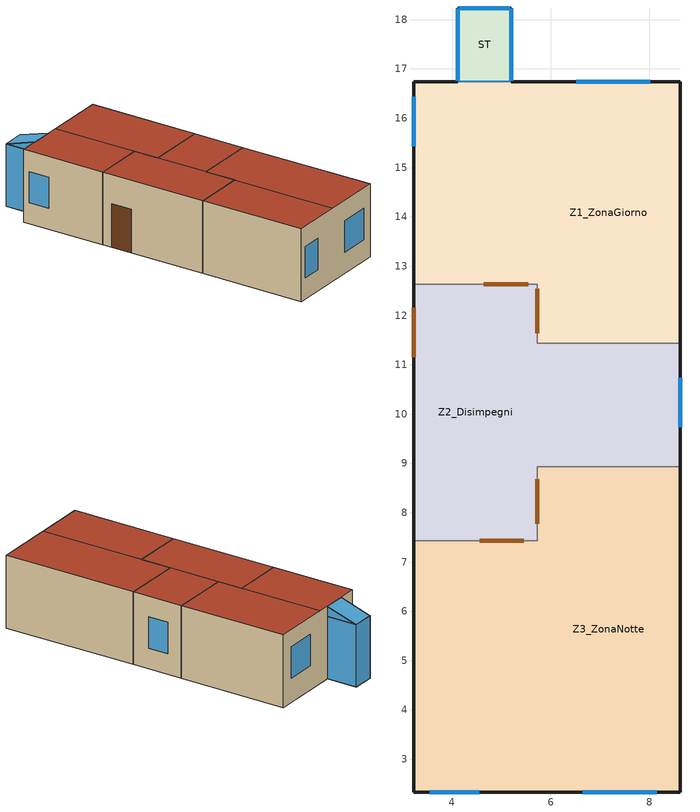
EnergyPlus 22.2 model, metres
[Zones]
Z3_ZonaNotte
 floor ground (Exterior Floor): 3.22,2.34 3.22,7.44 5.72,7.44 5.72,2.34 z0; 5.72,2.34 5.72,8.94 8.62,8.94 8.62,2.34 z0
 wall outside (Exterior Wall): 3.22,7.44 3.22,2.34 8.62,2.34 8.62,8.94 z0:3.48
 wall to Z2_Disimpegni (Interior Wall): 8.62,8.94 5.72,8.94 5.72,7.44 3.22,7.44 z0:3.48
 window (Exterior Window): 6.64,2.34 8.14,2.34 / 3.55,2.34 4.55,2.34 z1:2.5
 door inside (Interior Door): 5.45,7.44 4.55,7.44 / 5.72,8.68 5.72,7.78 z0:2.1
 roof outside (Exterior Roof): 8.62,2.34 8.62,8.94 5.72,8.94 5.72,2.34 z3.48; 5.72,2.34 5.72,7.44 3.22,7.44 3.22,2.34 z3.48
Z2_Disimpegni
 floor ground (Exterior Floor): 5.72,8.94 5.72,11.44 8.62,11.44 8.62,8.94 z0; 3.22,7.44 3.22,12.64 5.72,12.64 5.72,7.44 z0
 wall outside (Exterior Wall): 3.22,12.64 3.22,7.44 / 8.62,8.94 8.62,11.44 z0:3.48
 wall to Z1_ZonaGiorno (Interior Wall_REVERSE): 8.62,11.44 5.72,11.44 5.72,12.64 3.22,12.64 z0:3.48
 window (Exterior Window): 8.62,9.74 8.62,10.74 z1:2.5
 door (Exterior Door): 3.22,12.15 3.22,11.15 z0:2.1
 door inside (Interior Door): 5.54,12.64 4.64,12.64 / 5.72,11.64 5.72,12.54 z0:2.1
 roof outside (Exterior Roof): 5.72,7.44 5.72,12.64 3.22,12.64 3.22,7.44 z3.48; 8.62,8.94 8.62,11.44 5.72,11.44 5.72,8.94 z3.48
Z1_ZonaGiorno
 floor ground (Exterior Floor): 5.72,11.44 5.72,16.74 8.62,16.74 8.62,11.44 z0; 3.22,12.64 3.22,16.74 5.72,16.74 5.72,12.64 z0
 wall outside (Exterior Wall): 8.62,11.44 8.62,16.74 5.19,16.74 / 4.11,16.74 3.22,16.74 3.22,12.64 z0:3.48
 wall to ST (TS_3_IN_XLAM20cm): 5.19,16.74 4.11,16.74 z0:3.48
 window (Exterior Window): 3.22,16.44 3.22,15.44 z1:2.5
 window (3xGLASS_U1.0_AIR): 8.01,16.74 6.51,16.74 z1.17:2.67
 roof outside (Exterior Roof): 5.72,12.64 5.72,16.74 3.22,16.74 3.22,12.64 z3.48; 8.62,11.44 8.62,16.74 5.72,16.74 5.72,11.44 z3.48
ST
 floor ground (Exterior Floor): 4.11,16.74 4.11,18.24 5.19,18.24 5.19,16.74 z0
 wall outside (TELAIO_metallico): 5.19,16.74 5.19,18.24 4.11,18.24 4.11,16.74 z0:3; 4.11,18.24,3 4.11,16.74,3 4.11,16.74,3.48; 5.19,16.74,3.48 5.19,16.74,3 5.19,18.24,3
 window (3xGLASS_U1.0_AIR): 5.17,18.24 4.13,18.24 / 5.19,16.76 5.19,18.22 / 4.11,18.22 4.11,16.76 z0.02:2.98; 5.19,16.76,3.45 5.19,16.76,3.02 5.19,18.11,3.02; 4.11,18.11,3.02 4.11,16.76,3.02 4.11,16.76,3.45
 roof outside (TELAIO_metallico): 5.19,16.74,3.48 5.19,18.24,3 4.11,18.24,3 4.11,16.74,3.48
 skylight (3xGLASS_U1.0_AIR): 5.17,16.76,3.47 5.17,18.22,3.01 4.13,18.22,3.01 4.13,16.76,3.47
[Building]
ELONGATED: North Axis {deg}=90; Terrain=City; Loads Convergence Tolerance Value {W}=0.04; Temperature Convergence Tolerance Value {deltaC}=0.4; Solar Distribution=FullInteriorAndExterior; Maximum Number of Warmup Days=25
[Site:Location]
PALERMO: Latitude {deg}=38.18; Longitude {deg}=13.1; Time Zone {hr}=1; Elevation {m}=36
[Site:GroundTemperature:BuildingSurface]
18, 18, 18, 18, 18, 18, 18, 18, 18, 18, 18, 18
[Material]
Name | Roughness | Thickness {m} | Conductivity {W/m-K} | Density {kg/m3} | Specific Heat {J/kg-K} | Thermal Absorptance | Solar Absorptance | Visible Absorptance
F08 Metal surface | Smooth | 0.03 | 0.05 | 3000 | 500
G05 25mm wood | MediumSmooth | 0.0254 | 0.15 | 608 | 1630
2_Pignatta | MediumRough | 0.16 | 0.5 | 800 | 1260
3_CLSalleg | VeryRough | 0.1 | 1.8 | 2400 | 653
5_Magrone | Rough | 0.4 | 2 | 2000 | 800 | 0.8 | 0.7 | 0.7
9_LaterizioBASE | Rough | 0.38 | 0.36 | 1200 | 837
TS3_XLAM10cm | MediumSmooth | 0.1 | 0.22 | 500 | 1600
Isolamento | MediumSmooth | 0.014 | 0.06 | 20 | 1110
EW_IntonacoOUT; IW_IntonacoOUT | Rough | 0.015 | 0.9 | 1830 | 840 | 0.9 | 0.5 | 0.5
EW_IntonacoIN; IW_IntonacoIN | Rough | 0.015 | 0.7 | 1500 | 840 | 0.9 | 0.4 | 0.4
IW_Hollowbrick_120 | Rough | 0.12 | 0.378 | 1105 | 950 | 0.9 | 0.7 | 0.7
CA_4cm | Rough | 0.04 | 2.3 | 2400 | 916
Pavimentaz magr | Rough | 0.02 | 1.3 | 2250 | 840 | 0.4 | 0.4 | 0.4
[WindowMaterial:Glazing] Optical Data Type=SpectralAverage; Infrared Transmittance at Normal Incidence=0; Front Side Infrared Hemispherical Emissivity=0.84
Name | Thickness {m} | Solar Transmittance at Normal Incidence | Front Side Solar Reflectance at Normal Incidence | Back Side Solar Reflectance at Normal Incidence | Visible Transmittance at Normal Incidence | Front Side Visible Reflectance at Normal Incidence | Back Side Visible Reflectance at Normal Incidence | Back Side Infrared Hemispherical Emissivity | Conductivity {W/m-K}
Clear 3mm | 0.003 | 0.837 | 0.075 | 0.075 | 0.898 | 0.081 | 0.081 | 0.84 | 0.9
LoE CLEAR 4mm | 0.004 | 0.62 | 0.18 | 0.22 | 0.85 | 0.056 | 0.079 | 0.1 | 0.95
[WindowMaterial:Gas]
Air 9mm: Gas Type=Air; Thickness {m}=0.0087
[WindowMaterial:Shade]
HIGH REFLECT- LOW TRANS SHADE-Giacomo: Solar Transmittance=0.05; Solar Reflectance=0.9; Visible Transmittance=0.05; Visible Reflectance=0.9; Infrared Hemispherical Emissivity=0.9; Infrared Transmittance=0; Thickness {m}=0.09; Conductivity {W/m-K}=0.001; Shade to Glass Distance {m}=0.05; Top Opening Multiplier=0.5; Bottom Opening Multiplier=0.5; Left-Side Opening Multiplier=0.5; Right-Side Opening Multiplier=0.5
[Construction]
Exterior Floor: Isolamento, 5_Magrone, Pavimentaz magr
Exterior Wall: EW_IntonacoOUT, 9_LaterizioBASE, EW_IntonacoIN
Interior Wall: IW_IntonacoOUT, IW_Hollowbrick_120, IW_IntonacoIN
Interior Wall_REVERSE: IW_IntonacoIN, IW_Hollowbrick_120, IW_IntonacoOUT
Exterior Roof: EW_IntonacoOUT, 3_CLSalleg, CA_4cm, 2_Pignatta, EW_IntonacoIN
Exterior Window: Clear 3mm
Exterior Door; Interior Door: G05 25mm wood
TS_3_IN_XLAM20cm: IW_IntonacoOUT, TS3_XLAM10cm, IW_IntonacoIN
3xGLASS_U1.0_AIR: LoE CLEAR 4mm, Air 9mm, LoE CLEAR 4mm, Air 9mm, LoE CLEAR 4mm
TELAIO_metallico: F08 Metal surface
[Zone] Multiplier=1
Z3_ZonaNotte; Z2_Disimpegni; Z1_ZonaGiorno; ST
[WindowShadingControl] Shading Type=ExteriorShade; Schedule=Always On_Schedule; Shading Control Is Scheduled=No; Glare Control Is Active=No; Shading Device Material=HIGH REFLECT- LOW TRANS SHADE-Giacomo; Multiple Surface Control Type=Sequential
Name | Zone | Shading Control Type | Setpoint {W/m2, W or deg C} | Fenestration Surface 1 | Fenestration Surface 2 | Fenestration Surface 3 | Fenestration Surface 4 | Fenestration Surface 5 | Fenestration Surface 6
Shading-Z2_Disimpegni | Z2_Disimpegni | OnNightAndOnDayIfCoolingAndHighSolarOnWindow | 100 | Z2_Wind_E
Shading-Z3_ZonaNotte | Z3_ZonaNotte | OnNightAndOnDayIfCoolingAndHighSolarOnWindow | 100 | Z3_Wind_SE | Z3_Wind_SW
Shading-Z1_ZonaGiorno | Z1_ZonaGiorno | OnNightAndOnDayIfCoolingAndHighSolarOnWindow | 100 | Z1_Wind_W | Z1_Wind_N
Shading Trombe-ST | ST | OnIfHighZoneAirTemperature | 25 | ST_Wind_N | ST_Wind_Roof | ST_WindTr_E | ST_Wind_E | ST_WIndTr_W | ST_Wind_W
[InternalMass] Construction=Interior Wall
Name | Zone or ZoneList | Surface Area {m2}
Z1_InWall_Sogg-Cucina | Z1_ZonaGiorno | 14.268
Z2_InWall_Bagno-Disimp | Z2_Disimpegni | 8.7
Z3_InWall_Camere | Z3_ZonaNotte | 17.748
[People] Number of People Calculation Method=People; Number of People=4; Fraction Radiant=0.3; Sensible Heat Fraction=autocalculate; Carbon Dioxide Generation Rate {m3/s-W}=3.82e-08; Enable ASHRAE 55 Comfort Warnings=No; Mean Radiant Temperature Calculation Type=ZoneAveraged; Work Efficiency Schedule=WorkEfficiency_schedule; Clothing Insulation Calculation Method=ClothingInsulationSchedule; Clothing Insulation Schedule=Clothing_schedule; Air Velocity Schedule=AirVelocity_schedule; Thermal Comfort Model 1 Type=Fanger; Thermal Comfort Model 2 Type=AdaptiveCEN15251
Name | Zone or ZoneList or Space or SpaceList | Number of People Schedule | Activity Level Schedule
RES_People_Zona Giorno | Z1_ZonaGiorno | RESID_People_ZonGiornO_Schedule | RESID_Activity_ZonGiorno
RES_People_Bedroom | Z3_ZonaNotte | RESID_People_Bedroom_Schedule | RESID_Activity_BedRoom
[Lights] Design Level Calculation Method=LightingLevel; Return Air Fraction=0; Fraction Radiant=0.37; Fraction Visible=0.18; Fraction Replaceable=1; Return Air Fraction Calculated from Plenum Temperature=No
Name | Zone or ZoneList or Space or SpaceList | Schedule | Lighting Level {W}
RES_Lights_ZGiorno | Z1_ZonaGiorno | RESID_LIGHTS_ZonGiorno_Schedule | 205
RES_Lights_Bedrooms | Z3_ZonaNotte | RESID_LIGHTS_Bedroom_Schedule | 130
RES_Lights_Disimp. | Z2_Disimpegni | RESID_LIGHTS_disimp_Schedule | 90
[ElectricEquipment] Design Level Calculation Method=EquipmentLevel; Fraction Latent=0.05; Fraction Radiant=0.3; Fraction Lost=0.65
Name | Zone or ZoneList or Space or SpaceList | Schedule | Design Level {W}
RES_EQUIPM_Giorno | Z1_ZonaGiorno | RESID_EQUIPM_ZonGiorno_Schedule | 3000
RES_EQUIPM_Bedrooms | Z3_ZonaNotte | RESID_EQUIPM_Bedroom_Schedule | 500
[ZoneVentilation:WindandStackOpenArea] Opening Area {m2}=3.75; Opening Area Fraction Schedule=VENTILATION_windows_Schedule; Opening Effectiveness=autocalculate; Discharge Coefficient for Opening=autocalculate; Minimum Indoor Temperature {C}=20; Maximum Indoor Temperature {C}=100; Delta Temperature {deltaC}=-100; Minimum Outdoor Temperature {C}=15; Maximum Outdoor Temperature {C}=30; Maximum Wind Speed {m/s}=40
Name | Zone or Space
Z1_Ventilation | Z1_ZonaGiorno
Z3_Ventilation | Z3_ZonaNotte
[ZoneCrossMixing]
ST con Z1: Zone or Space=Z1_ZonaGiorno; Schedule=DAY Always On_Sched; Design Flow Rate Calculation Method=Flow/Zone; Design Flow Rate {m3/s}=0.2; Source Zone or Space=ST
[ThermostatSetpoint:DualSetpoint]
Termostato_RES Dual SP Control: Heating Setpoint Temperature Schedule=RESID_HEATING_Schedule; Cooling Setpoint Temperature Schedule=RESID_COOLING_Schedule
[ZoneControl:Thermostat] Control Type Schedule=HVACTemplate-Always 4; Control 1=Termostato_RES Dual SP Control
Name | Zone or ZoneList
Z1_ZonaGiorno Thermostat | Z1_ZonaGiorno
Z3_ZonaNotte Thermostat | Z3_ZonaNotte
[Zone equipment]
Z1_ZonaGiorno: Z1_ZonaGiorno Ideal Loads Air System
Z3_ZonaNotte: Z3_ZonaNotte Ideal Loads Air System
[ZoneHVAC:IdealLoadsAirSystem] Availability Schedule=Always On_Schedule; Maximum Heating Supply Air Temperature {C}=50; Minimum Cooling Supply Air Temperature {C}=13; Maximum Heating Supply Air Humidity Ratio {kgWater/kgDryAir}=0.0156; Minimum Cooling Supply Air Humidity Ratio {kgWater/kgDryAir}=0.0077; Heating Limit=NoLimit; Cooling Limit=NoLimit; Dehumidification Control Type=ConstantSensibleHeatRatio; Cooling Sensible Heat Ratio=0.7; Humidification Control Type=None; Demand Controlled Ventilation Type=None; Outdoor Air Economizer Type=NoEconomizer; Heat Recovery Type=None; Sensible Heat Recovery Effectiveness=0.7; Latent Heat Recovery Effectiveness=0.65
Z1_ZonaGiorno Ideal Loads Air System; Z3_ZonaNotte Ideal Loads Air System
[Schedule:Compact]
Always On_Schedule: Through: 12/31, For: AllDays, Until: 24:00, 1
RESID_HEATING_Schedule: Through: 04/15, For: Weekdays, Until: 06:00, 10, Until: 08:00, 20, Until: 13:00, 10, Until: 15:00, 20, Until: 19:00, 10, Until: 22:00, 20, Until: 24:00, 10, For: AllOtherDays, Until: 08:00, 10, Until: 15:00, 20, Until: 19:00, 10, Until: 22:00, 20, Until: 24:00, 10, Through: 10/31, For: AllDays, Until: 24:00, 10, Through: 12/31, For: Weekdays, Until: 06:00, 10, Until: 08:00, 20, Until: 13:00, 10, Until: 15:00, 20, Until: 19:00, 10, Until: 22:00, 20, Until: 24:00, 10, For: AllOtherDays, Until: 08:00, 10, Until: 15:00, 20, Until: 19:00, 10, Until: 22:00, 20, Until: 24:00, 10
RESID_COOLING_Schedule: Through: 04/15, For: AllDays, Until: 24:00, 70, Through: 06/15, For: Weekdays, Until: 15:00, 70, Until: 22:00, 26, Until: 24:00, 70, For: AllOtherDays, Until: 15:00, 70, Until: 22:00, 26, Until: 24:00, 70, Through: 09/15, For: Weekdays, Until: 13:00, 70, Until: 22:00, 26, Until: 24:00, 70, For: AllOtherDays, Until: 13:00, 70, Until: 22:00, 26, Until: 24:00, 70, Through: 10/31, For: Weekdays, Until: 15:00, 70, Until: 22:00, 26, Until: 24:00, 70, For: AllOtherDays, Until: 15:00, 70, Until: 22:00, 26, Until: 24:00, 70, Through: 12/31, For: AllDays, Until: 24:00, 70
RESID_EQUIPM_ZonGiorno_Schedule: Through: 12/31, For: WeekDays, Until: 06:00, .2, Until: 07:00, .4, Until: 08:00, .8, Until: 09:00, .3, Until: 11:00, .2, Until: 13:00, .2, Until: 15:00, .6, Until: 19:00, .4, Until: 21:00, .95, Until: 22:00, .5, Until: 24:00, .3, For: AllOtherDays, Until: 08:00, 0.2, Until: 09:00, 0.4, Until: 10:00, 0.8, Until: 13:00, 0.3, Until: 15:00, 0.8, Until: 18:00, 0.3, Until: 19:00, .4, Until: 21:00, 0.95, Until: 22:00, .5, Until: 24:00, .3
RESID_EQUIPM_Bedroom_Schedule: Through: 12/31, For: WeekDays, Until: 06:00, 0.05, Until: 07:00, .4, Until: 08:00, 0.6, Until: 21:00, 0.05, Until: 22:00, .4, Until: 23:00, .8, Until: 24:00, 0.05, For: AllOtherDays, Until: 08:00, 0.05, Until: 09:00, .5, Until: 21:00, 0, Until: 22:00, .4, Until: 23:00, .8, Until: 24:00, 0.05
RESID_LIGHTS_ZonGiorno_Schedule: Through: 12/31, For: WeekDays, Until: 06:00, 0, Until: 07:00, .7, Until: 08:00, .9, Until: 13:00, 0, Until: 15:00, .2, Until: 19:00, .3, Until: 21:00, 0.9, Until: 22:00, .8, Until: 23:00, .4, Until: 24:00, 0, For: AllOtherDays, Until: 08:00, 0, Until: 09:00, .8, Until: 10:00, .9, Until: 13:00, 0, Until: 15:00, .2, Until: 18:00, 0, Until: 19:00, .3, Until: 21:00, 0.9, Until: 22:00, .8, Until: 23:00, .4, Until: 24:00, 0
RESID_LIGHTS_Bedroom_Schedule: Through: 12/31, For: WeekDays, Until: 06:00, 0, Until: 07:00, .2, Until: 08:00, 0.4, Until: 21:00, 0, Until: 22:00, .5, Until: 23:00, .8, Until: 24:00, 0.1, For: AllOtherDays, Until: 08:00, 0, Until: 09:00, .4, Until: 21:00, 0, Until: 22:00, .5, Until: 23:00, .8, Until: 24:00, 0.1
RESID_People_ZonGiornO_Schedule: Through: 12/31, For: WeekDays, Until: 06:00, 0, Until: 07:00, .25, Until: 08:00, 1, Until: 13:00, 0, Until: 15:00, .5, Until: 19:00, .25, Until: 21:00, 1, Until: 22:00, .75, Until: 23:00, .5, Until: 24:00, 0, For: AllOtherDays, Until: 08:00, 0, Until: 09:00, .5, Until: 10:00, 1, Until: 13:00, 0, Until: 15:00, 1, Until: 18:00, 0, Until: 19:00, .5, Until: 21:00, 1, Until: 22:00, .75, Until: 23:00, .5, Until: 24:00, 0
RESID_People_Bedroom_Schedule: Through: 12/31, For: WeekDays, Until: 06:00, 1, Until: 07:00, .75, Until: 08:00, 0, Until: 21:00, 0, Until: 22:00, .25, Until: 23:00, .5, Until: 24:00, 1, For: AllOtherDays, Until: 08:00, 1, Until: 09:00, .5, Until: 21:00, 0, Until: 22:00, .25, Until: 23:00, .5, Until: 24:00, 1
RESID_LIGHTS_disimp_Schedule: Through: 12/31, For: AllDays, Until: 06:00, 0, Until: 07:00, .4, Until: 08:00, .5, Until: 19:00, 0, Until: 21:00, .4, Until: 22:00, .3, Until: 24:00, .1
RESID_Activity_ZonGiorno: Through: 12/31, For: AllDays, Until: 24:00, 170
RESID_Activity_BedRoom: Through: 12/31, For: AllDays, Until: 24:00, 72
VENTILATION_windows_Schedule: Through: 01/07, For: AllDays, Until: 24:00, 0, Through: 03/01, For: Weekdays, Until: 08:00, 0, Until: 18:00, .1, Until: 24:00, 0, For: AllOtherDays, Until: 24:00, 0, Through: 06/01, For: Weekdays, Until: 08:00, 0, Until: 18:00, .3, Until: 24:00, 0, For: AllOtherDays, Until: 24:00, 0, Through: 08/01, For: WeekDays, Until: 08:00, 0, Until: 18:00, .5, Until: 24:00, 0, For: AllOtherDays, Until: 24:00, 0, Through: 09/01, For: AllDays, Until: 24:00, 0, Through: 10/01, For: Weekdays, Until: 08:00, 0, Until: 18:00, .3, Until: 24:00, 0, For: AllOtherDays, Until: 24:00, 0, Through: 12/20, For: Weekdays, Until: 08:00, 0, Until: 18:00, .1, Until: 24:00, 0, For: AllOtherDays, Until: 24:00, 0, Through: 12/31, For: AllDays, Until: 24:00, 0
AirVelocity_schedule: Through: 12/31, For: AllDays, Until: 24:00, .1
WorkEfficiency_schedule: Through: 12/31, For: AllDays, Until: 24:00, 0
Clothing_schedule: Through: 05/01, For: AllDays, Until: 24:00, 1, Through: 10/01, For: AllDays, Until:24:00, .5, Through: 12/31, For: AllDays, Until: 24:00, 1
DAY Always On_Sched: Through: 12/31, For: AllDays, Until: 7:00, 0, Until: 19:00, 1, Until: 24:00, 0
HVACTemplate-Always 4: Through: 12/31, For: AllDays, Until: 24:00, 4
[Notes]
Daylight Saving Period in US
